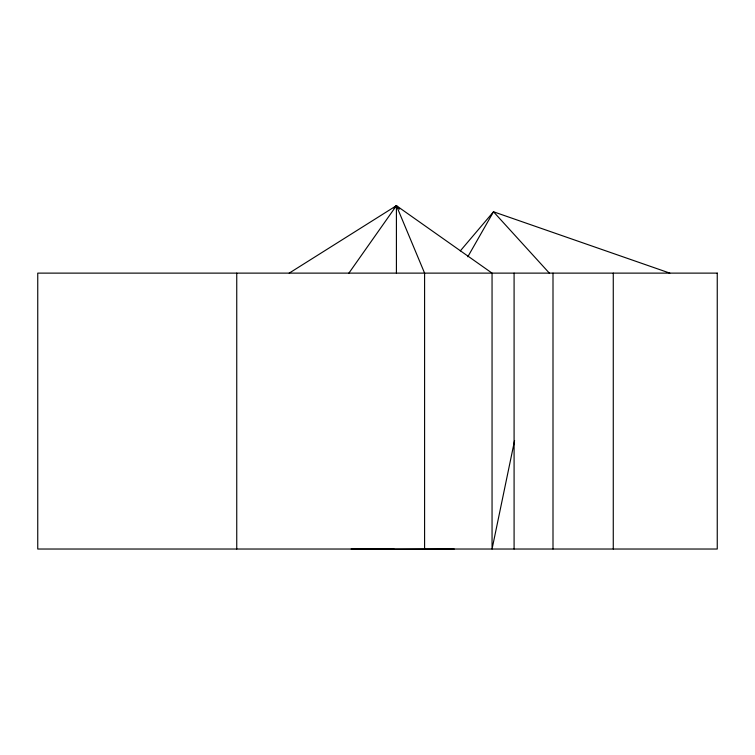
<?xml version="1.0" encoding="UTF-8"?>
<svg xmlns="http://www.w3.org/2000/svg" width="755" height="755" viewBox="0 0 755 755"><rect width="100%" height="100%" fill="white"/><g stroke="black" fill="none" stroke-linecap="round" stroke-linejoin="round"><path stroke-width="1.13" d="M514.589 440.514L492.052 549.027L492.052 273.121L396.413 205.662L289.212 273.121M467.807 256.766L493.506 211.778L669.827 273.121M351.179 549.027L393.921 549.027M348.895 273.121L396.413 205.662L399.593 209.126M460.305 250.896L493.506 211.778L549.347 273.121M393.95 208.201L396.413 205.662L424.593 273.121L424.593 549.027M393.723 549.338L454.208 549.027M613.268 273.121L613.268 549.027M553 273.121L553 549.027M514.089 273.121L514.089 549.027M396.413 205.662L396.413 273.121M236.749 273.121L236.749 549.027M717.25 273.121L37.75 273.121L37.75 549.027L717.25 549.027L717.25 273.121"/></g></svg>
